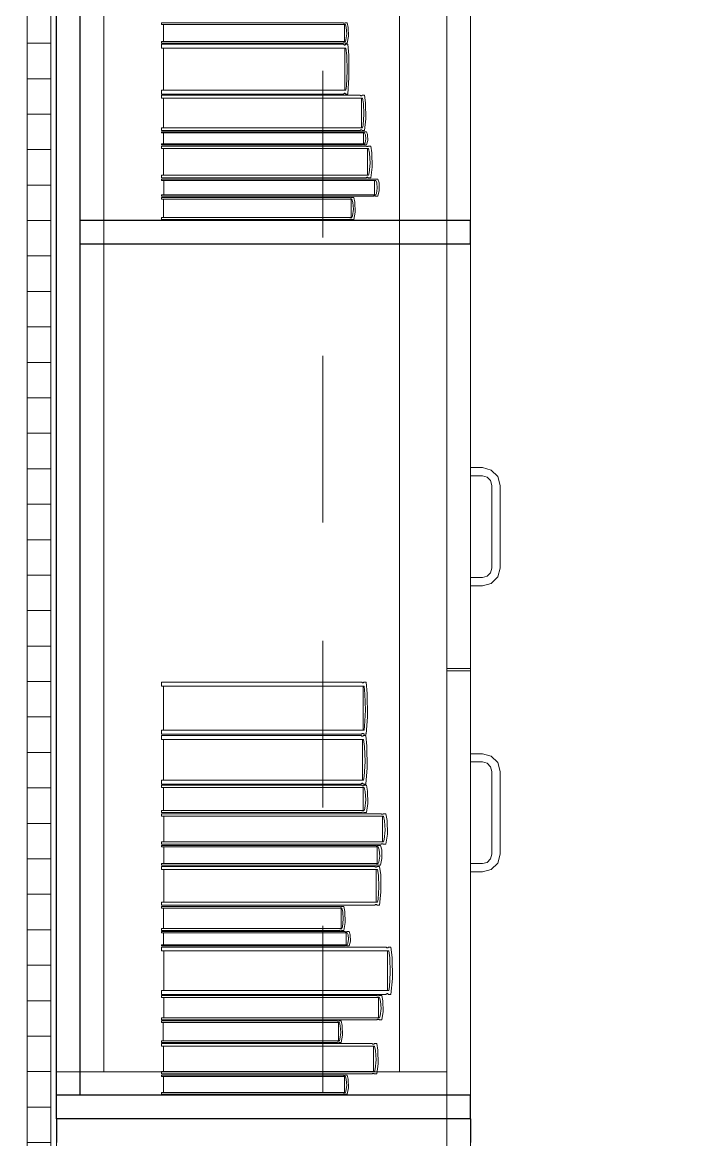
# Model space of a CAD drawing. Header units: inches. Extents: x -19 to 5698, y -728 to 92.
# Drawn here: x 122.816 to 123.377, y 34.982 to 35.928 of the extents above; entities that cross this region are included whole.
import ezdxf

# ---------------------------------------------------------------- set-up
doc = ezdxf.new("R2010")
doc.units = ezdxf.units.IN
doc.header["$MEASUREMENT"] = 0
doc.set_wipeout_variables(frame=1)
for name, pattern in [('Hidden Line', [0.195611, 0.141111, -0.0545]), ('Punto & Raya', [0.65, 0.5, -0.075, 0, -0.075]), ('Wipeout_Contour', [1, 0, -1])]:
    doc.linetypes.add(name, pattern=pattern)
for name, color, linetype in [('02 _ ARQ _ ALB _ Ejes Generales', 251, 'Continuous'), ('02 _ ARQ _ ZON _ Espacio.3D', 7, 'Continuous'), ('08 _ STR _ EXT _ 09 Vigas', 251, 'Continuous'), ('Acabado - Muros', 7, 'Continuous'), ('Interior - Mobiliario', 7, 'Continuous')]:
    doc.layers.add(name, color=color, linetype=linetype)

msp = doc.modelspace()

# ---------------------------------------------------------------- linework, layer by layer
at = {"layer": '02 _ ARQ _ ZON _ Espacio.3D', "color": 254, "linetype": 'Continuous', "lineweight": 0, "flags": 128}
msp.add_lwpolyline([(126.54787, 39.40002), (123.06999, 39.40002), (123.06998, 39.00001), (122.84497, 39.00001), (122.84499, 30.6), (123.06999, 30.6), (123.06999, 30.19992), (123.06999, 29.75002), (129.57, 29.75002)], dxfattribs=at)
at = {"layer": 'Interior - Mobiliario', "color": 175, "linetype": 'Continuous', "lineweight": 13}
for p, q in [((122.86498, 35.01996), (122.86498, 36.47996)), ((123.17498, 36.47996), (123.17498, 35.01996)), ((122.93363, 35.92582), (122.93363, 35.92718)), ((122.93363, 35.92718), (123.08724, 35.92718)), ((123.08912, 35.92582), (122.93363, 35.92582)), ((122.9352, 35.91156), (122.9352, 35.92582)), ((123.08724, 35.92718), (123.08737, 35.92709)), ((123.08737, 35.92709), (123.08757, 35.92699)), ((123.08757, 35.92699), (123.08779, 35.92693)), ((123.08779, 35.92693), (123.08802, 35.9269)), ((123.08802, 35.9269), (123.08825, 35.9269)), ((123.08825, 35.9269), (123.08848, 35.92694)), ((123.08833, 35.92582), (123.08833, 35.91156)), ((123.08848, 35.92694), (123.08869, 35.92701)), ((123.08869, 35.92701), (123.08889, 35.92711)), ((123.08889, 35.92711), (123.08898, 35.92718)), ((123.08898, 35.92718), (123.09069, 35.92718)), ((123.08984, 35.92328), (123.08912, 35.92582)), ((123.09024, 35.91805), (123.08984, 35.92328)), ((123.09069, 35.92718), (123.09155, 35.92346)), ((123.09155, 35.92346), (123.09174, 35.91586)), ((122.93363, 35.9102), (122.93363, 35.91156)), ((122.93363, 35.91156), (123.08912, 35.91156)), ((123.08724, 35.9102), (122.93363, 35.9102)), ((122.93363, 35.90582), (122.93363, 35.9092)), ((122.93363, 35.9092), (123.08762, 35.9092)), ((123.08733, 35.91026), (123.08724, 35.9102)), ((123.08753, 35.91037), (123.08733, 35.91026)), ((123.08774, 35.91044), (123.08753, 35.91037)), ((123.08762, 35.9092), (123.08775, 35.90897)), ((123.08797, 35.91048), (123.08774, 35.91044)), ((123.08775, 35.90897), (123.08795, 35.90873)), ((123.0882, 35.91048), (123.08797, 35.91048)), ((123.08843, 35.91045), (123.0882, 35.91048)), ((123.08865, 35.91039), (123.08843, 35.91045)), ((123.08885, 35.91029), (123.08865, 35.91039)), ((123.08898, 35.9102), (123.08885, 35.91029)), ((123.09069, 35.9102), (123.08898, 35.9102)), ((123.08908, 35.90878), (123.08927, 35.90903)), ((123.08912, 35.91156), (123.08958, 35.91284)), ((123.08927, 35.90903), (123.08936, 35.9092)), ((123.08936, 35.9092), (123.09107, 35.9092)), ((123.08958, 35.91284), (123.09024, 35.91805)), ((123.09174, 35.91586), (123.09069, 35.9102)), ((123.09107, 35.9092), (123.09193, 35.89994)), ((123.0895, 35.90582), (122.93363, 35.90582)), ((122.93521, 35.87038), (122.93521, 35.90582)), ((123.08795, 35.90873), (123.08817, 35.90857)), ((123.08817, 35.90857), (123.0884, 35.90849)), ((123.0884, 35.90849), (123.08863, 35.9085)), ((123.08863, 35.9085), (123.08886, 35.9086)), ((123.08871, 35.90582), (123.08871, 35.87038)), ((123.08886, 35.9086), (123.08908, 35.90878)), ((123.09022, 35.8995), (123.0895, 35.90582)), ((123.09062, 35.88652), (123.09022, 35.8995)), ((123.09193, 35.89994), (123.09213, 35.88108)), ((123.08997, 35.87358), (123.09062, 35.88652)), ((123.09213, 35.88108), (123.09107, 35.867)), ((123.0895, 35.87038), (123.08997, 35.87358)), ((122.93363, 35.867), (122.93363, 35.87038)), ((122.93363, 35.87038), (123.0895, 35.87038)), ((123.08762, 35.867), (122.93363, 35.867)), ((122.93363, 35.86362), (122.93363, 35.866)), ((122.93363, 35.866), (123.10147, 35.866)), ((123.10352, 35.86362), (122.93363, 35.86362)), ((122.93535, 35.83856), (122.93535, 35.86362)), ((123.08771, 35.86717), (123.08762, 35.867)), ((123.0879, 35.86743), (123.08771, 35.86717)), ((123.08812, 35.8676), (123.0879, 35.86743)), ((123.08835, 35.8677), (123.08812, 35.8676)), ((123.08858, 35.86771), (123.08835, 35.8677)), ((123.08881, 35.86763), (123.08858, 35.86771)), ((123.08903, 35.86747), (123.08881, 35.86763)), ((123.08923, 35.86723), (123.08903, 35.86747)), ((123.08936, 35.867), (123.08923, 35.86723)), ((123.09107, 35.867), (123.08936, 35.867)), ((123.10147, 35.866), (123.10161, 35.86584)), ((123.10161, 35.86584), (123.10183, 35.86567)), ((123.10183, 35.86567), (123.10207, 35.86556)), ((123.10207, 35.86556), (123.10232, 35.86551)), ((123.10232, 35.86551), (123.10257, 35.86551)), ((123.10257, 35.86551), (123.10282, 35.86558)), ((123.10266, 35.86362), (123.10266, 35.83856)), ((123.10282, 35.86558), (123.10305, 35.86571)), ((123.10305, 35.86571), (123.10327, 35.86589)), ((123.10327, 35.86589), (123.10337, 35.866)), ((123.10337, 35.866), (123.10523, 35.866)), ((123.1043, 35.85915), (123.10352, 35.86362)), ((123.10523, 35.866), (123.10617, 35.85946)), ((123.10474, 35.84997), (123.1043, 35.85915)), ((123.10617, 35.85946), (123.10638, 35.84612)), ((123.10402, 35.84082), (123.10474, 35.84997)), ((123.10638, 35.84612), (123.10523, 35.83617)), ((122.93363, 35.83617), (122.93363, 35.83856)), ((122.93363, 35.83856), (123.10352, 35.83856)), ((123.10147, 35.83617), (122.93363, 35.83617)), ((122.93363, 35.83428), (122.93363, 35.83517)), ((122.93363, 35.83517), (123.1031, 35.83517)), ((123.10517, 35.83428), (122.93363, 35.83428)), ((122.93537, 35.82494), (122.93537, 35.83428)), ((123.10156, 35.83629), (123.10147, 35.83617)), ((123.10178, 35.83647), (123.10156, 35.83629)), ((123.10201, 35.83659), (123.10178, 35.83647)), ((123.10226, 35.83666), (123.10201, 35.83659)), ((123.10251, 35.83667), (123.10226, 35.83666)), ((123.10276, 35.83661), (123.10251, 35.83667)), ((123.103, 35.8365), (123.10276, 35.83661)), ((123.10322, 35.83633), (123.103, 35.8365)), ((123.1031, 35.83517), (123.10324, 35.83511)), ((123.10337, 35.83617), (123.10322, 35.83633)), ((123.10324, 35.83511), (123.10347, 35.83505)), ((123.10523, 35.83617), (123.10337, 35.83617)), ((123.10347, 35.83505), (123.10371, 35.835)), ((123.10352, 35.83856), (123.10402, 35.84082)), ((123.10371, 35.835), (123.10396, 35.83498)), ((123.10396, 35.83498), (123.10422, 35.83499)), ((123.10422, 35.83499), (123.10447, 35.83501)), ((123.10431, 35.83428), (123.10431, 35.82494)), ((123.10447, 35.83501), (123.10471, 35.83506)), ((123.10471, 35.83506), (123.10493, 35.83513)), ((123.10493, 35.83513), (123.10502, 35.83517)), ((123.10502, 35.83517), (123.10691, 35.83517)), ((123.10597, 35.83262), (123.10517, 35.83428)), ((123.10691, 35.83517), (123.10785, 35.83273)), ((122.93363, 35.82406), (122.93363, 35.82494)), ((122.93363, 35.82494), (123.10517, 35.82494)), ((123.1031, 35.82406), (122.93363, 35.82406)), ((123.1032, 35.8241), (123.1031, 35.82406)), ((123.10342, 35.82417), (123.1032, 35.8241)), ((123.10366, 35.82421), (123.10342, 35.82417)), ((123.10391, 35.82424), (123.10366, 35.82421)), ((123.10416, 35.82424), (123.10391, 35.82424)), ((123.10441, 35.82422), (123.10416, 35.82424)), ((123.10466, 35.82418), (123.10441, 35.82422)), ((123.10488, 35.82412), (123.10466, 35.82418)), ((123.10502, 35.82406), (123.10488, 35.82412)), ((123.10691, 35.82406), (123.10502, 35.82406)), ((123.10517, 35.82494), (123.10569, 35.82579)), ((123.10569, 35.82579), (123.10641, 35.8292)), ((123.10641, 35.8292), (123.10597, 35.83262)), ((123.10807, 35.82776), (123.10691, 35.82406)), ((123.10785, 35.83273), (123.10807, 35.82776)), ((122.93363, 35.8209), (122.93363, 35.82306)), ((122.93363, 35.82306), (123.10667, 35.82306)), ((123.10878, 35.8209), (122.93363, 35.8209)), ((122.9354, 35.8209), (123.1079, 35.8209)), ((122.9354, 35.79828), (122.9354, 35.8209)), ((123.10667, 35.82306), (123.10682, 35.82291)), ((123.10682, 35.82291), (123.10704, 35.82276)), ((123.10704, 35.82276), (123.10729, 35.82265)), ((123.10729, 35.82265), (123.10755, 35.82261)), ((123.10755, 35.82261), (123.10781, 35.82261)), ((123.10781, 35.82261), (123.10807, 35.82267)), ((123.1079, 35.8209), (123.1079, 35.79828)), ((123.10807, 35.82267), (123.10831, 35.82279)), ((123.10831, 35.82279), (123.10853, 35.82295)), ((123.10853, 35.82295), (123.10863, 35.82306)), ((123.10863, 35.82306), (123.11055, 35.82306)), ((123.1096, 35.81687), (123.10878, 35.8209)), ((123.11005, 35.80858), (123.1096, 35.81687)), ((123.11055, 35.82306), (123.11152, 35.81715)), ((123.11152, 35.81715), (123.11174, 35.80511)), ((123.10931, 35.80032), (123.11005, 35.80858)), ((123.11174, 35.80511), (123.11055, 35.79613)), ((122.93363, 35.79613), (122.93363, 35.79828)), ((122.93363, 35.79828), (123.10878, 35.79828)), ((123.10667, 35.79613), (122.93363, 35.79613)), ((123.1079, 35.79828), (122.9354, 35.79828)), ((123.10677, 35.79623), (123.10667, 35.79613)), ((123.10699, 35.7964), (123.10677, 35.79623)), ((123.10724, 35.79651), (123.10699, 35.7964)), ((123.10749, 35.79657), (123.10724, 35.79651)), ((123.10775, 35.79658), (123.10749, 35.79657)), ((123.10801, 35.79653), (123.10775, 35.79658)), ((123.10826, 35.79643), (123.10801, 35.79653)), ((123.10848, 35.79627), (123.10826, 35.79643)), ((123.10863, 35.79613), (123.10848, 35.79627)), ((123.11055, 35.79613), (123.10863, 35.79613)), ((123.10878, 35.79828), (123.10931, 35.80032)), ((122.93363, 35.79397), (122.93363, 35.79513)), ((122.93363, 35.79513), (123.11255, 35.79513)), ((123.11473, 35.79397), (122.93363, 35.79397)), ((122.93546, 35.78177), (122.93546, 35.79397)), ((123.11255, 35.79513), (123.1127, 35.79505)), ((123.1127, 35.79505), (123.11294, 35.79497)), ((123.11294, 35.79497), (123.11319, 35.79491)), ((123.11319, 35.79491), (123.11346, 35.79488)), ((123.11346, 35.79488), (123.11373, 35.79489)), ((123.11373, 35.79489), (123.11399, 35.79492)), ((123.11382, 35.79397), (123.11382, 35.78177)), ((123.11399, 35.79492), (123.11424, 35.79498)), ((123.11424, 35.79498), (123.11447, 35.79507)), ((123.11447, 35.79507), (123.11458, 35.79513)), ((123.11458, 35.79513), (123.11656, 35.79513)), ((123.11557, 35.79179), (123.11473, 35.79397)), ((123.11528, 35.78287), (123.11604, 35.78732)), ((123.11604, 35.78732), (123.11557, 35.79179)), ((123.11656, 35.79513), (123.11756, 35.79194)), ((123.11756, 35.79194), (123.11779, 35.78545)), ((122.93363, 35.78061), (122.93363, 35.78177)), ((122.93363, 35.78177), (123.11473, 35.78177)), ((123.11255, 35.78061), (122.93363, 35.78061)), ((122.93363, 35.77812), (122.93363, 35.77961)), ((122.93363, 35.77961), (123.09274, 35.77961)), ((123.09469, 35.77812), (122.93363, 35.77812)), ((123.09274, 35.77961), (123.09288, 35.77951)), ((123.09288, 35.77951), (123.09309, 35.7794)), ((123.09309, 35.7794), (123.09331, 35.77933)), ((123.09331, 35.77933), (123.09355, 35.7793)), ((123.09355, 35.7793), (123.09379, 35.7793)), ((123.09379, 35.7793), (123.09403, 35.77934)), ((123.09403, 35.77934), (123.09425, 35.77942)), ((123.09425, 35.77942), (123.09446, 35.77954)), ((123.09446, 35.77954), (123.09455, 35.77961)), ((123.09455, 35.77961), (123.09631, 35.77961)), ((123.09544, 35.77532), (123.09469, 35.77812)), ((123.09631, 35.77961), (123.0972, 35.77552)), ((123.11265, 35.78066), (123.11255, 35.78061)), ((123.11288, 35.78075), (123.11265, 35.78066)), ((123.11313, 35.78081), (123.11288, 35.78075)), ((123.1134, 35.78085), (123.11313, 35.78081)), ((123.11367, 35.78085), (123.1134, 35.78085)), ((123.11393, 35.78082), (123.11367, 35.78085)), ((123.11419, 35.78077), (123.11393, 35.78082)), ((123.11442, 35.78069), (123.11419, 35.78077)), ((123.11458, 35.78061), (123.11442, 35.78069)), ((123.11656, 35.78061), (123.11458, 35.78061)), ((123.11473, 35.78177), (123.11528, 35.78287)), ((123.11779, 35.78545), (123.11656, 35.78061)), ((123.09585, 35.76958), (123.09544, 35.77532)), ((123.0972, 35.77552), (123.09741, 35.76718)), ((123.20498, 35.55096), (123.19498, 35.55096)), ((123.19498, 35.55096), (123.19498, 35.54396)), ((123.21248, 35.54895), (123.20498, 35.55096)), ((123.19498, 35.54396), (123.20498, 35.54396)), ((123.20498, 35.54396), (123.20898, 35.54289)), ((123.20898, 35.54289), (123.21191, 35.53996)), ((123.21797, 35.54346), (123.21248, 35.54895)), ((123.21998, 35.53596), (123.21797, 35.54346)), ((123.21191, 35.53996), (123.21298, 35.53596)), ((123.21298, 35.53596), (123.21298, 35.46596)), ((123.21998, 35.46596), (123.21998, 35.53596)), ((123.21298, 35.46596), (123.21191, 35.46196)), ((123.21797, 35.45846), (123.21998, 35.46596)), ((123.20498, 35.45796), (123.19498, 35.45796)), ((123.19498, 35.45796), (123.19498, 35.45096)), ((123.20898, 35.45903), (123.20498, 35.45796)), ((123.21191, 35.46196), (123.20898, 35.45903)), ((123.21248, 35.45297), (123.21797, 35.45846)), ((123.19498, 35.45096), (123.20498, 35.45096)), ((123.20498, 35.45096), (123.21248, 35.45297)), ((123.19498, 35.38096), (123.17498, 35.38096)), ((123.19498, 35.37896), (123.17498, 35.37896)), ((122.93363, 35.36605), (122.93363, 35.36959)), ((122.93363, 35.36959), (123.1028, 35.36959)), ((123.10487, 35.36605), (122.93363, 35.36605)), ((122.93536, 35.32894), (122.93536, 35.36605)), ((123.1028, 35.36959), (123.10295, 35.36935)), ((123.10295, 35.36935), (123.10317, 35.3691)), ((123.10317, 35.3691), (123.10341, 35.36893)), ((123.10341, 35.36893), (123.10366, 35.36885)), ((123.10366, 35.36885), (123.10392, 35.36886)), ((123.10392, 35.36886), (123.10417, 35.36896)), ((123.104, 35.36605), (123.104, 35.32894)), ((123.10417, 35.36896), (123.1044, 35.36915)), ((123.1044, 35.36915), (123.10462, 35.36941)), ((123.10462, 35.36941), (123.10472, 35.36959)), ((123.10472, 35.36959), (123.1066, 35.36959)), ((123.10566, 35.35943), (123.10487, 35.36605)), ((123.1066, 35.36959), (123.10755, 35.35989)), ((123.1061, 35.34583), (123.10566, 35.35943)), ((123.10755, 35.35989), (123.10776, 35.34014)), ((123.10538, 35.33229), (123.1061, 35.34583)), ((123.10487, 35.32894), (123.10538, 35.33229)), ((123.10776, 35.34014), (123.1066, 35.3254)), ((122.93363, 35.3254), (122.93363, 35.32894)), ((122.93363, 35.32894), (123.10487, 35.32894)), ((123.1028, 35.3254), (122.93363, 35.3254)), ((122.93363, 35.32111), (122.93363, 35.3244)), ((122.93363, 35.3244), (123.10246, 35.3244)), ((123.10246, 35.3244), (123.10261, 35.32418)), ((123.10261, 35.32418), (123.10283, 35.32394)), ((123.1029, 35.32557), (123.1028, 35.3254)), ((123.10283, 35.32394), (123.10307, 35.32379)), ((123.10312, 35.32584), (123.1029, 35.32557)), ((123.10307, 35.32379), (123.10332, 35.32371)), ((123.10336, 35.32603), (123.10312, 35.32584)), ((123.10332, 35.32371), (123.10357, 35.32372)), ((123.1036, 35.32613), (123.10336, 35.32603)), ((123.10357, 35.32372), (123.10382, 35.32382)), ((123.10386, 35.32614), (123.1036, 35.32613)), ((123.10382, 35.32382), (123.10406, 35.32399)), ((123.10411, 35.32606), (123.10386, 35.32614)), ((123.10406, 35.32399), (123.10428, 35.32424)), ((123.10435, 35.32589), (123.10411, 35.32606)), ((123.10428, 35.32424), (123.10438, 35.3244)), ((123.10458, 35.32564), (123.10435, 35.32589)), ((123.10438, 35.3244), (123.10625, 35.3244)), ((123.10472, 35.3254), (123.10458, 35.32564)), ((123.1066, 35.3254), (123.10472, 35.3254)), ((123.10625, 35.3244), (123.1072, 35.31537)), ((123.10453, 35.32111), (122.93363, 35.32111)), ((122.93536, 35.28654), (122.93536, 35.32111)), ((123.10366, 35.32111), (123.10366, 35.28654)), ((123.10532, 35.31494), (123.10453, 35.32111)), ((123.10576, 35.30228), (123.10532, 35.31494)), ((123.1072, 35.31537), (123.10741, 35.29697)), ((123.19498, 35.30896), (123.20498, 35.30896)), ((123.19498, 35.30196), (123.19498, 35.30896)), ((123.20498, 35.30896), (123.21248, 35.30695)), ((123.21248, 35.30695), (123.21797, 35.30146)), ((123.10504, 35.28966), (123.10576, 35.30228)), ((123.10741, 35.29697), (123.10625, 35.28324)), ((123.20498, 35.30196), (123.19498, 35.30196)), ((123.20898, 35.30089), (123.20498, 35.30196)), ((123.21191, 35.29796), (123.20898, 35.30089)), ((123.21298, 35.29396), (123.21191, 35.29796)), ((123.21797, 35.30146), (123.21998, 35.29396)), ((122.93363, 35.28324), (122.93363, 35.28654)), ((122.93363, 35.28654), (123.10453, 35.28654)), ((123.10453, 35.28654), (123.10504, 35.28966)), ((123.21298, 35.22396), (123.21298, 35.29396)), ((123.21998, 35.29396), (123.21998, 35.22396)), ((123.10246, 35.28324), (122.93363, 35.28324)), ((122.93363, 35.2804), (122.93363, 35.28224)), ((122.93363, 35.28224), (123.10304, 35.28224)), ((123.10511, 35.2804), (122.93363, 35.2804)), ((122.93537, 35.261), (122.93537, 35.2804)), ((123.10256, 35.2834), (123.10246, 35.28324)), ((123.10278, 35.28365), (123.10256, 35.2834)), ((123.10301, 35.28383), (123.10278, 35.28365)), ((123.10326, 35.28392), (123.10301, 35.28383)), ((123.10304, 35.28224), (123.10318, 35.28212)), ((123.10318, 35.28212), (123.1034, 35.28199)), ((123.10352, 35.28393), (123.10326, 35.28392)), ((123.1034, 35.28199), (123.10365, 35.2819)), ((123.10377, 35.28386), (123.10352, 35.28393)), ((123.10365, 35.2819), (123.1039, 35.28186)), ((123.10401, 35.2837), (123.10377, 35.28386)), ((123.1039, 35.28186), (123.10415, 35.28186)), ((123.10423, 35.28346), (123.10401, 35.2837)), ((123.10415, 35.28186), (123.1044, 35.28191)), ((123.10438, 35.28324), (123.10423, 35.28346)), ((123.10424, 35.2804), (123.10424, 35.261)), ((123.10625, 35.28324), (123.10438, 35.28324)), ((123.1044, 35.28191), (123.10464, 35.28201)), ((123.10464, 35.28201), (123.10486, 35.28215)), ((123.10486, 35.28215), (123.10496, 35.28224)), ((123.10496, 35.28224), (123.10684, 35.28224)), ((123.1059, 35.27694), (123.10511, 35.2804)), ((123.10634, 35.26983), (123.1059, 35.27694)), ((123.10684, 35.28224), (123.10779, 35.27718)), ((123.10779, 35.27718), (123.108, 35.26685)), ((123.10562, 35.26275), (123.10634, 35.26983)), ((123.108, 35.26685), (123.10684, 35.25915)), ((122.93363, 35.25915), (122.93363, 35.261)), ((122.93363, 35.261), (123.10511, 35.261)), ((123.10304, 35.25915), (122.93363, 35.25915)), ((122.93363, 35.25609), (122.93363, 35.25815)), ((122.93363, 35.25815), (123.11917, 35.25815)), ((123.10314, 35.25924), (123.10304, 35.25915)), ((123.10335, 35.25938), (123.10314, 35.25924)), ((123.10359, 35.25948), (123.10335, 35.25938)), ((123.10384, 35.25953), (123.10359, 35.25948)), ((123.1041, 35.25954), (123.10384, 35.25953)), ((123.10435, 35.25949), (123.1041, 35.25954)), ((123.10459, 35.25941), (123.10435, 35.25949)), ((123.10481, 35.25927), (123.10459, 35.25941)), ((123.10496, 35.25915), (123.10481, 35.25927)), ((123.10684, 35.25915), (123.10496, 35.25915)), ((123.10511, 35.261), (123.10562, 35.26275)), ((123.11917, 35.25815), (123.11933, 35.25801)), ((123.11933, 35.25801), (123.11957, 35.25787)), ((123.11957, 35.25787), (123.11983, 35.25777)), ((123.11983, 35.25777), (123.12011, 35.25772)), ((123.12011, 35.25772), (123.12039, 35.25773)), ((123.12039, 35.25773), (123.12066, 35.25778)), ((123.12066, 35.25778), (123.12093, 35.25789)), ((123.12093, 35.25789), (123.12117, 35.25805)), ((123.12117, 35.25805), (123.12127, 35.25815)), ((123.12127, 35.25815), (123.12333, 35.25815)), ((123.12333, 35.25815), (123.12437, 35.2525)), ((123.12144, 35.25609), (122.93363, 35.25609)), ((122.93553, 35.23447), (122.93553, 35.25609)), ((123.12049, 35.25609), (123.12049, 35.23447)), ((123.12231, 35.25224), (123.12144, 35.25609)), ((123.12279, 35.24431), (123.12231, 35.25224)), ((123.12437, 35.2525), (123.12461, 35.24099)), ((123.122, 35.23642), (123.12279, 35.24431)), ((123.12461, 35.24099), (123.12333, 35.23241)), ((122.93363, 35.23241), (122.93363, 35.23447)), ((122.93363, 35.23447), (123.12144, 35.23447)), ((123.11917, 35.23241), (122.93363, 35.23241)), ((122.93363, 35.23007), (122.93363, 35.23141)), ((122.93363, 35.23141), (123.11473, 35.23141)), ((123.11694, 35.23007), (122.93363, 35.23007)), ((122.93549, 35.21598), (122.93549, 35.23007)), ((123.11473, 35.23141), (123.11488, 35.23132)), ((123.11488, 35.23132), (123.11512, 35.23122)), ((123.11512, 35.23122), (123.11538, 35.23116)), ((123.11538, 35.23116), (123.11565, 35.23113)), ((123.11565, 35.23113), (123.11592, 35.23113)), ((123.11592, 35.23113), (123.11619, 35.23117)), ((123.11601, 35.23007), (123.11601, 35.21598)), ((123.11619, 35.23117), (123.11644, 35.23124)), ((123.11644, 35.23124), (123.11667, 35.23134)), ((123.11667, 35.23134), (123.11678, 35.23141)), ((123.11678, 35.23141), (123.11879, 35.23141)), ((123.11779, 35.22756), (123.11694, 35.23007)), ((123.11879, 35.23141), (123.1198, 35.22773)), ((123.11928, 35.23251), (123.11917, 35.23241)), ((123.11951, 35.23267), (123.11928, 35.23251)), ((123.11978, 35.23277), (123.11951, 35.23267)), ((123.12005, 35.23283), (123.11978, 35.23277)), ((123.12033, 35.23284), (123.12005, 35.23283)), ((123.1206, 35.23279), (123.12033, 35.23284)), ((123.12087, 35.23269), (123.1206, 35.23279)), ((123.12111, 35.23255), (123.12087, 35.23269)), ((123.12127, 35.23241), (123.12111, 35.23255)), ((123.12333, 35.23241), (123.12127, 35.23241)), ((123.12144, 35.23447), (123.122, 35.23642)), ((123.11749, 35.21726), (123.11826, 35.2224)), ((123.11826, 35.2224), (123.11779, 35.22756)), ((123.12003, 35.22023), (123.11879, 35.21464)), ((123.1198, 35.22773), (123.12003, 35.22023)), ((123.20898, 35.21703), (123.21191, 35.21996)), ((123.21191, 35.21996), (123.21298, 35.22396)), ((123.21998, 35.22396), (123.21797, 35.21646)), ((122.93363, 35.21464), (122.93363, 35.21598)), ((122.93363, 35.21598), (123.11694, 35.21598)), ((123.11473, 35.21464), (122.93363, 35.21464)), ((122.93363, 35.21102), (122.93363, 35.21364)), ((122.93363, 35.21364), (123.11393, 35.21364)), ((123.11613, 35.21102), (122.93363, 35.21102)), ((122.93548, 35.18347), (122.93548, 35.21102)), ((123.11393, 35.21364), (123.11408, 35.21347)), ((123.11408, 35.21347), (123.11432, 35.21328)), ((123.11432, 35.21328), (123.11458, 35.21316)), ((123.11458, 35.21316), (123.11484, 35.2131)), ((123.11483, 35.21471), (123.11473, 35.21464)), ((123.11506, 35.21481), (123.11483, 35.21471)), ((123.11484, 35.2131), (123.11512, 35.2131)), ((123.11532, 35.21488), (123.11506, 35.21481)), ((123.11512, 35.2131), (123.11538, 35.21318)), ((123.11521, 35.21102), (123.11521, 35.18347)), ((123.11559, 35.21492), (123.11532, 35.21488)), ((123.11538, 35.21318), (123.11564, 35.21332)), ((123.11586, 35.21492), (123.11559, 35.21492)), ((123.11564, 35.21332), (123.11587, 35.21352)), ((123.11613, 35.21489), (123.11586, 35.21492)), ((123.11587, 35.21352), (123.11597, 35.21364)), ((123.11597, 35.21364), (123.11797, 35.21364)), ((123.11639, 35.21483), (123.11613, 35.21489)), ((123.11698, 35.20611), (123.11613, 35.21102)), ((123.11662, 35.21473), (123.11639, 35.21483)), ((123.11678, 35.21464), (123.11662, 35.21473)), ((123.11879, 35.21464), (123.11678, 35.21464)), ((123.11694, 35.21598), (123.11749, 35.21726)), ((123.11797, 35.21364), (123.11898, 35.20645)), ((123.19498, 35.21596), (123.20498, 35.21596)), ((123.19498, 35.20896), (123.19498, 35.21596)), ((123.20498, 35.21596), (123.20898, 35.21703)), ((123.21248, 35.21097), (123.20498, 35.20896)), ((123.21797, 35.21646), (123.21248, 35.21097)), ((123.11745, 35.19601), (123.11698, 35.20611)), ((123.11898, 35.20645), (123.11921, 35.19178)), ((123.20498, 35.20896), (123.19498, 35.20896)), ((123.11668, 35.18596), (123.11745, 35.19601)), ((123.11921, 35.19178), (123.11797, 35.18084)), ((122.93363, 35.18084), (122.93363, 35.18347)), ((122.93363, 35.18347), (123.11613, 35.18347)), ((123.11426, 35.18117), (123.11403, 35.18097)), ((123.11452, 35.18131), (123.11426, 35.18117)), ((123.11478, 35.18139), (123.11452, 35.18131)), ((123.11506, 35.18139), (123.11478, 35.18139)), ((123.11532, 35.18133), (123.11506, 35.18139)), ((123.11558, 35.18121), (123.11532, 35.18133)), ((123.11582, 35.18102), (123.11558, 35.18121)), ((123.11613, 35.18347), (123.11668, 35.18596)), ((123.11393, 35.18084), (122.93363, 35.18084)), ((122.93363, 35.17821), (122.93363, 35.17984)), ((122.93363, 35.17984), (123.08437, 35.17984)), ((123.08621, 35.17821), (122.93363, 35.17821)), ((122.93518, 35.1611), (122.93518, 35.17821)), ((123.08437, 35.17984), (123.08449, 35.17974)), ((123.08449, 35.17974), (123.08469, 35.17962)), ((123.08469, 35.17962), (123.08491, 35.17954)), ((123.08491, 35.17954), (123.08513, 35.1795)), ((123.08513, 35.1795), (123.08536, 35.17951)), ((123.08536, 35.17951), (123.08558, 35.17956)), ((123.08544, 35.17821), (123.08544, 35.1611)), ((123.08558, 35.17956), (123.08579, 35.17964)), ((123.08579, 35.17964), (123.08599, 35.17977)), ((123.08599, 35.17977), (123.08607, 35.17984)), ((123.08607, 35.17984), (123.08775, 35.17984)), ((123.08691, 35.17516), (123.08621, 35.17821)), ((123.08731, 35.16889), (123.08691, 35.17516)), ((123.08775, 35.17984), (123.08859, 35.17538)), ((123.08859, 35.17538), (123.08878, 35.16626)), ((123.11403, 35.18097), (123.11393, 35.18084)), ((123.11597, 35.18084), (123.11582, 35.18102)), ((123.11797, 35.18084), (123.11597, 35.18084)), ((123.08621, 35.1611), (123.08666, 35.16264)), ((123.08666, 35.16264), (123.08731, 35.16889)), ((123.08878, 35.16626), (123.08775, 35.15947)), ((122.93363, 35.15947), (122.93363, 35.1611)), ((122.93363, 35.1611), (123.08621, 35.1611)), ((123.08437, 35.15947), (122.93363, 35.15947)), ((122.93363, 35.1575), (122.93363, 35.15847)), ((122.93363, 35.15847), (123.08878, 35.15847)), ((123.09067, 35.1575), (122.93363, 35.1575)), ((122.93522, 35.14739), (122.93522, 35.1575)), ((123.08445, 35.15955), (123.08437, 35.15947)), ((123.08465, 35.15967), (123.08445, 35.15955)), ((123.08486, 35.15976), (123.08465, 35.15967)), ((123.08508, 35.1598), (123.08486, 35.15976)), ((123.08531, 35.15981), (123.08508, 35.1598)), ((123.08553, 35.15977), (123.08531, 35.15981)), ((123.08575, 35.15969), (123.08553, 35.15977)), ((123.08595, 35.15958), (123.08575, 35.15969)), ((123.08607, 35.15947), (123.08595, 35.15958)), ((123.08775, 35.15947), (123.08607, 35.15947)), ((123.08878, 35.15847), (123.08891, 35.1584)), ((123.08891, 35.1584), (123.08911, 35.15833)), ((123.08911, 35.15833), (123.08933, 35.15829)), ((123.08933, 35.15829), (123.08957, 35.15826)), ((123.08957, 35.15826), (123.0898, 35.15827)), ((123.0898, 35.15827), (123.09003, 35.1583)), ((123.08988, 35.1575), (123.08988, 35.14739)), ((123.09003, 35.1583), (123.09025, 35.15835)), ((123.09025, 35.15835), (123.09045, 35.15842)), ((123.09045, 35.15842), (123.09054, 35.15847)), ((123.09054, 35.15847), (123.09226, 35.15847)), ((123.0914, 35.1557), (123.09067, 35.1575)), ((123.09181, 35.15199), (123.0914, 35.1557)), ((123.09226, 35.15847), (123.09313, 35.15583)), ((123.09313, 35.15583), (123.09333, 35.15044)), ((122.93363, 35.14643), (122.93363, 35.14739)), ((122.93363, 35.14739), (123.09067, 35.14739)), ((123.08878, 35.14643), (122.93363, 35.14643)), ((122.93363, 35.14222), (122.93363, 35.14543)), ((122.93363, 35.14543), (123.12339, 35.14543)), ((123.08887, 35.14647), (123.08878, 35.14643)), ((123.08907, 35.14655), (123.08887, 35.14647)), ((123.08928, 35.1466), (123.08907, 35.14655)), ((123.08951, 35.14663), (123.08928, 35.1466)), ((123.08975, 35.14663), (123.08951, 35.14663)), ((123.08998, 35.14661), (123.08975, 35.14663)), ((123.0902, 35.14656), (123.08998, 35.14661)), ((123.0904, 35.14649), (123.0902, 35.14656)), ((123.09054, 35.14643), (123.0904, 35.14649)), ((123.09226, 35.14643), (123.09054, 35.14643)), ((123.09067, 35.14739), (123.09114, 35.1483)), ((123.09114, 35.1483), (123.09181, 35.15199)), ((123.09333, 35.15044), (123.09226, 35.14643)), ((123.12339, 35.14543), (123.12355, 35.14521)), ((123.12355, 35.14521), (123.1238, 35.14498)), ((123.1238, 35.14498), (123.12407, 35.14483)), ((123.12407, 35.14483), (123.12435, 35.14476)), ((123.12435, 35.14476), (123.12463, 35.14477)), ((123.12463, 35.14477), (123.12491, 35.14486)), ((123.12491, 35.14486), (123.12518, 35.14503)), ((123.12518, 35.14503), (123.12543, 35.14527)), ((123.12543, 35.14527), (123.12553, 35.14543)), ((123.12553, 35.14543), (123.12764, 35.14543)), ((123.12764, 35.14543), (123.1287, 35.13664)), ((123.1257, 35.14222), (122.93363, 35.14222)), ((122.93557, 35.10858), (122.93557, 35.14222)), ((123.12473, 35.14222), (123.12473, 35.10858)), ((123.1266, 35.13622), (123.1257, 35.14222)), ((123.12709, 35.1239), (123.1266, 35.13622)), ((123.1287, 35.13664), (123.12895, 35.11873)), ((123.12628, 35.11162), (123.12709, 35.1239)), ((123.12895, 35.11873), (123.12764, 35.10537)), ((122.93363, 35.10537), (122.93363, 35.10858)), ((122.93363, 35.10858), (123.1257, 35.10858)), ((123.12349, 35.10553), (123.12339, 35.10537)), ((123.12374, 35.10577), (123.12349, 35.10553)), ((123.124, 35.10594), (123.12374, 35.10577)), ((123.12429, 35.10603), (123.124, 35.10594)), ((123.12457, 35.10604), (123.12429, 35.10603)), ((123.12485, 35.10597), (123.12457, 35.10604)), ((123.12512, 35.10582), (123.12485, 35.10597)), ((123.12537, 35.10559), (123.12512, 35.10582)), ((123.12553, 35.10537), (123.12537, 35.10559)), ((123.1257, 35.10858), (123.12628, 35.11162)), ((123.12339, 35.10537), (122.93363, 35.10537)), ((122.93363, 35.10274), (122.93363, 35.10437)), ((122.93363, 35.10437), (123.11579, 35.10437)), ((123.11801, 35.10274), (122.93363, 35.10274)), ((122.9355, 35.08556), (122.9355, 35.10274)), ((123.11579, 35.10437), (123.11594, 35.10426)), ((123.11594, 35.10426), (123.11618, 35.10415)), ((123.11618, 35.10415), (123.11644, 35.10407)), ((123.11644, 35.10407), (123.11671, 35.10403)), ((123.11671, 35.10403), (123.11699, 35.10404)), ((123.11699, 35.10404), (123.11725, 35.10408)), ((123.11708, 35.10274), (123.11708, 35.08556)), ((123.11725, 35.10408), (123.11751, 35.10417)), ((123.11751, 35.10417), (123.11775, 35.10429)), ((123.11775, 35.10429), (123.11785, 35.10437)), ((123.11785, 35.10437), (123.11987, 35.10437)), ((123.11887, 35.09968), (123.11801, 35.10274)), ((123.11934, 35.09338), (123.11887, 35.09968)), ((123.11987, 35.10437), (123.12089, 35.09989)), ((123.12089, 35.09989), (123.12112, 35.09074)), ((123.12764, 35.10537), (123.12553, 35.10537)), ((123.11801, 35.08556), (123.11856, 35.08711)), ((123.11856, 35.08711), (123.11934, 35.09338)), ((123.12112, 35.09074), (123.11987, 35.08392)), ((122.93363, 35.08392), (122.93363, 35.08556)), ((122.93363, 35.08556), (123.11801, 35.08556)), ((123.11579, 35.08392), (122.93363, 35.08392)), ((122.93363, 35.08147), (122.93363, 35.08292)), ((122.93363, 35.08292), (123.08225, 35.08292)), ((123.08407, 35.08147), (122.93363, 35.08147)), ((122.93515, 35.06619), (122.93515, 35.08147)), ((123.08225, 35.08292), (123.08238, 35.08283)), ((123.08238, 35.08283), (123.08257, 35.08272)), ((123.08257, 35.08272), (123.08278, 35.08265)), ((123.08278, 35.08265), (123.08301, 35.08262)), ((123.08301, 35.08262), (123.08323, 35.08262)), ((123.08323, 35.08262), (123.08345, 35.08267)), ((123.08331, 35.08147), (123.08331, 35.06619)), ((123.08345, 35.08267), (123.08366, 35.08274)), ((123.08366, 35.08274), (123.08385, 35.08285)), ((123.08385, 35.08285), (123.08393, 35.08292)), ((123.08393, 35.08292), (123.08559, 35.08292)), ((123.08476, 35.07874), (123.08407, 35.08147)), ((123.08515, 35.07314), (123.08476, 35.07874)), ((123.08559, 35.08292), (123.08642, 35.07893)), ((123.08642, 35.07893), (123.08661, 35.0708)), ((123.11589, 35.084), (123.11579, 35.08392)), ((123.11612, 35.08413), (123.11589, 35.084)), ((123.11638, 35.08422), (123.11612, 35.08413)), ((123.11665, 35.08426), (123.11638, 35.08422)), ((123.11692, 35.08427), (123.11665, 35.08426)), ((123.1172, 35.08423), (123.11692, 35.08427)), ((123.11746, 35.08415), (123.1172, 35.08423)), ((123.1177, 35.08403), (123.11746, 35.08415)), ((123.11785, 35.08392), (123.1177, 35.08403)), ((123.11987, 35.08392), (123.11785, 35.08392)), ((123.08452, 35.06757), (123.08515, 35.07314)), ((123.08661, 35.0708), (123.08559, 35.06473)), ((122.93363, 35.06473), (122.93363, 35.06619)), ((122.93363, 35.06619), (123.08407, 35.06619)), ((123.08225, 35.06473), (122.93363, 35.06473)), ((122.93363, 35.06168), (122.93363, 35.06373)), ((122.93363, 35.06373), (123.11163, 35.06373)), ((123.1138, 35.06168), (122.93363, 35.06168)), ((122.93545, 35.04013), (122.93545, 35.06168)), ((123.08234, 35.0648), (123.08225, 35.06473)), ((123.08253, 35.06491), (123.08234, 35.0648)), ((123.08274, 35.06499), (123.08253, 35.06491)), ((123.08296, 35.06503), (123.08274, 35.06499)), ((123.08318, 35.06504), (123.08296, 35.06503)), ((123.0834, 35.065), (123.08318, 35.06504)), ((123.08361, 35.06493), (123.0834, 35.065)), ((123.08381, 35.06483), (123.08361, 35.06493)), ((123.08393, 35.06473), (123.08381, 35.06483)), ((123.08559, 35.06473), (123.08393, 35.06473)), ((123.08407, 35.06619), (123.08452, 35.06757)), ((123.11163, 35.06373), (123.11178, 35.06359)), ((123.11178, 35.06359), (123.11201, 35.06345)), ((123.11201, 35.06345), (123.11226, 35.06335)), ((123.11226, 35.06335), (123.11253, 35.0633)), ((123.11253, 35.0633), (123.1128, 35.06331)), ((123.1128, 35.06331), (123.11306, 35.06337)), ((123.11289, 35.06168), (123.11289, 35.04013)), ((123.11306, 35.06337), (123.11331, 35.06348)), ((123.11331, 35.06348), (123.11354, 35.06363)), ((123.11354, 35.06363), (123.11364, 35.06373)), ((123.11364, 35.06373), (123.11562, 35.06373)), ((123.11464, 35.05784), (123.1138, 35.06168)), ((123.11562, 35.06373), (123.11662, 35.0581)), ((123.11434, 35.04208), (123.1151, 35.04994)), ((123.1151, 35.04994), (123.11464, 35.05784)), ((123.11662, 35.0581), (123.11684, 35.04663)), ((123.13498, 35.03996), (122.88498, 35.03996)), ((122.93363, 35.03808), (122.93363, 35.04013)), ((122.93363, 35.04013), (123.1138, 35.04013)), ((123.1138, 35.04013), (123.11434, 35.04208)), ((123.11684, 35.04663), (123.11562, 35.03808)), ((123.17498, 35.03996), (123.13498, 35.03996)), ((123.11163, 35.03808), (122.93363, 35.03808)), ((122.93363, 35.03579), (122.93363, 35.03708)), ((122.93363, 35.03708), (123.08724, 35.03708)), ((123.08912, 35.03579), (122.93363, 35.03579)), ((123.08724, 35.03708), (123.08737, 35.03699)), ((123.08737, 35.03699), (123.08757, 35.0369)), ((123.08757, 35.0369), (123.08779, 35.03684)), ((123.08779, 35.03684), (123.08802, 35.03681)), ((123.08802, 35.03681), (123.08825, 35.03681)), ((123.08825, 35.03681), (123.08848, 35.03685)), ((123.08848, 35.03685), (123.08869, 35.03692)), ((123.08869, 35.03692), (123.08889, 35.03701)), ((123.08889, 35.03701), (123.08898, 35.03708)), ((123.08898, 35.03708), (123.09069, 35.03708)), ((123.08984, 35.03337), (123.08912, 35.03579)), ((123.09024, 35.02841), (123.08984, 35.03337)), ((123.09069, 35.03708), (123.09155, 35.03354)), ((123.09155, 35.03354), (123.09174, 35.02634)), ((123.11173, 35.03818), (123.11163, 35.03808)), ((123.11196, 35.03833), (123.11173, 35.03818)), ((123.11221, 35.03844), (123.11196, 35.03833)), ((123.11247, 35.0385), (123.11221, 35.03844)), ((123.11274, 35.03851), (123.11247, 35.0385)), ((123.113, 35.03846), (123.11274, 35.03851)), ((123.11326, 35.03836), (123.113, 35.03846)), ((123.11349, 35.03821), (123.11326, 35.03836)), ((123.11364, 35.03808), (123.11349, 35.03821)), ((123.11562, 35.03808), (123.11364, 35.03808)), ((123.17498, 35.01996), (122.86498, 35.01996))]:
    msp.add_line(p, q, dxfattribs=at)

# ---------------------------------------------------------------- next in the draw order: wipeouts: each hides what was drawn before it
at = {"color": 254, "linetype": 'Wipeout_Contour', "lineweight": 0, "ltscale": 5011.355356}
msp.add_wipeout([(122.79497, 37), (122.79497, 34.85), (122.84497, 34.85), (122.84497, 36.9835), (122.81197, 36.9835), (122.81197, 37)], dxfattribs=at).dxf.layer = 'Acabado - Muros'
at = {"color": 254, "linetype": 'Wipeout_Contour', "lineweight": 0, "ltscale": 3341.41785}
msp.add_wipeout([(123.19498, 35.75996), (122.86498, 35.75996), (122.86498, 35.73996), (123.19498, 35.73996)], dxfattribs=at).dxf.layer = 'Interior - Mobiliario'

# ---------------------------------------------------------------- next in the draw order: linework, layer by layer
at = {"layer": 'Acabado - Muros', "color": 251, "linetype": 'Continuous', "lineweight": 13, "flags": 128}
msp.add_lwpolyline([(122.84497, 34.85), (122.84497, 36.9835)], dxfattribs=at)
at = {"layer": 'Interior - Mobiliario', "color": 175, "linetype": 'Continuous', "lineweight": 13}
for p, q in [((122.88498, 36.45996), (122.88498, 35.03996)), ((123.13498, 35.03996), (123.13498, 36.45996)), ((123.17498, 36.45996), (123.17498, 35.03996)), ((123.17498, 35.75996), (123.17498, 36.11896)), ((123.19498, 35.75996), (123.19498, 36.11896)), ((122.93526, 35.76245), (122.93526, 35.77812)), ((123.09387, 35.77812), (123.09387, 35.76245)), ((123.09517, 35.76387), (123.09585, 35.76958)), ((123.09741, 35.76718), (123.09631, 35.76096)), ((122.86498, 35.75996), (123.19498, 35.75996)), ((122.86498, 35.73996), (122.86498, 35.75996)), ((122.93363, 35.76096), (122.93363, 35.76245)), ((122.93363, 35.76245), (123.09469, 35.76245)), ((123.09274, 35.76096), (122.93363, 35.76096)), ((123.09283, 35.76103), (123.09274, 35.76096)), ((123.09304, 35.76115), (123.09283, 35.76103)), ((123.09326, 35.76123), (123.09304, 35.76115)), ((123.0935, 35.76127), (123.09326, 35.76123)), ((123.09374, 35.76127), (123.0935, 35.76127)), ((123.09398, 35.76124), (123.09374, 35.76127)), ((123.0942, 35.76117), (123.09398, 35.76124)), ((123.09441, 35.76106), (123.0942, 35.76117)), ((123.09455, 35.76096), (123.09441, 35.76106)), ((123.09631, 35.76096), (123.09455, 35.76096)), ((123.09469, 35.76245), (123.09517, 35.76387)), ((123.19498, 35.75996), (123.17498, 35.75996)), ((123.19498, 35.75996), (123.19498, 35.73996)), ((123.19498, 35.75996), (123.19498, 35.73996)), ((123.19498, 35.73996), (122.86498, 35.73996)), ((123.17498, 35.73996), (123.17498, 35.38096)), ((123.19498, 35.73996), (123.17498, 35.73996)), ((123.19498, 35.73996), (123.19498, 35.38096))]:
    msp.add_line(p, q, dxfattribs=at)
at = {"layer": 'Interior - Mobiliario', "color": 175, "linetype": 'Continuous', "lineweight": 30}
for p, q in [((122.86498, 35.73996), (122.86498, 35.75996)), ((123.19498, 35.75996), (122.86498, 35.75996)), ((123.19498, 35.73996), (123.19498, 35.75996)), ((123.19498, 35.73996), (122.86498, 35.73996))]:
    msp.add_line(p, q, dxfattribs=at)

# ---------------------------------------------------------------- next in the draw order: wipeouts: each hides what was drawn before it
at = {"color": 254, "linetype": 'Wipeout_Contour', "lineweight": 0, "ltscale": 3340.649818}
msp.add_wipeout([(122.83997, 36.9835), (122.81997, 36.9835), (122.81997, 34.85), (122.83997, 34.85)], dxfattribs=at).dxf.layer = 'Acabado - Muros'

# ---------------------------------------------------------------- next in the draw order: hatches: boundary and pattern name
at = {"layer": 'Acabado - Muros', "linetype": 'Continuous', "lineweight": 0}
h = msp.add_hatch(dxfattribs=at)
h.set_pattern_fill('CONTRACHAPADO_0002', color=254, style=0, pattern_type=2)
h.set_pattern_definition([(0, (92.500015, 6e-09), (0, 0.030000001), [])])
h.paths.add_polyline_path([(122.83997, 36.9835), (122.81997, 36.9835), (122.81997, 34.85), (122.83997, 34.85)])

# ---------------------------------------------------------------- next in the draw order: linework, layer by layer
at = {"layer": '02 _ ARQ _ ALB _ Ejes Generales', "color": 251, "linetype": 'Punto & Raya', "lineweight": 13, "true_color": 0x636466}
msp.add_line((122.82, 3.05001), (122.82, 44.89999), dxfattribs=at)
at = {"layer": 'Acabado - Muros', "color": 7, "linetype": 'Continuous', "lineweight": 13, "flags": 128}
msp.add_lwpolyline([(122.83997, 36.9835), (122.81997, 36.9835), (122.81997, 34.85), (122.83997, 34.85)], close=True, dxfattribs=at)

# ---------------------------------------------------------------- next in the draw order: wipeouts: each hides what was drawn before it
at = {"color": 254, "linetype": 'Wipeout_Contour', "lineweight": 0, "ltscale": 3340.719707}
msp.add_wipeout([(122.86498, 36.47996), (122.84498, 36.47996), (122.84498, 35.01996), (122.86498, 35.01996)], dxfattribs=at).dxf.layer = 'Interior - Mobiliario'
at = {"color": 254, "linetype": 'Wipeout_Contour', "lineweight": 0, "ltscale": 3341.249165}
msp.add_wipeout([(123.19498, 34.97996), (123.19498, 34.99996), (122.84498, 34.99996), (122.84498, 34.97996)], dxfattribs=at).dxf.layer = 'Interior - Mobiliario'

# ---------------------------------------------------------------- next in the draw order: linework, layer by layer
at = {"layer": 'Interior - Mobiliario', "color": 175, "linetype": 'Continuous', "lineweight": 30}
for p, q in [((122.84498, 35.01996), (122.84498, 36.47996)), ((122.86498, 35.01996), (122.86498, 36.47996)), ((122.86498, 35.01996), (122.84498, 35.01996)), ((123.19498, 34.99996), (122.84498, 34.99996)), ((122.84498, 34.99996), (122.84498, 34.97996)), ((123.19498, 34.99996), (123.19498, 34.97996))]:
    msp.add_line(p, q, dxfattribs=at)
at = {"layer": 'Interior - Mobiliario', "color": 175, "linetype": 'Continuous', "lineweight": 13}
for p, q in [((122.84498, 35.01996), (122.84498, 36.47996)), ((122.86498, 36.47996), (122.86498, 35.01996)), ((122.84498, 35.03996), (122.84498, 36.45996)), ((122.86498, 35.75996), (123.19498, 35.75996)), ((122.86498, 35.73996), (122.86498, 35.75996)), ((123.19498, 35.73996), (122.86498, 35.73996)), ((122.88498, 35.03996), (122.84498, 35.03996)), ((122.86498, 35.01996), (122.84498, 35.01996)), ((122.84498, 34.99996), (122.84498, 34.97996)), ((123.19498, 34.99996), (122.84498, 34.99996)), ((122.84498, 34.99996), (122.84498, 34.95996)), ((123.17498, 34.99996), (122.84498, 34.99996)), ((122.84498, 33.49996), (122.84498, 34.99996)), ((122.84498, 34.99996), (123.19498, 34.99996)), ((123.17498, 34.95996), (123.17498, 34.99996)), ((123.19498, 34.97996), (123.19498, 34.99996)), ((123.19498, 34.99996), (123.19498, 33.49996))]:
    msp.add_line(p, q, dxfattribs=at)

# ---------------------------------------------------------------- next in the draw order: wipeouts: each hides what was drawn before it
at = {"color": 254, "linetype": 'Wipeout_Contour', "lineweight": 0, "ltscale": 3341.252517}
msp.add_wipeout([(123.19498, 35.01996), (122.84498, 35.01996), (122.84498, 34.99996), (123.19498, 34.99996)], dxfattribs=at).dxf.layer = 'Interior - Mobiliario'

# ---------------------------------------------------------------- next in the draw order: linework, layer by layer
at = {"layer": '08 _ STR _ EXT _ 09 Vigas', "color": 251, "linetype": 'Hidden Line', "lineweight": 13, "true_color": 0x636466}
msp.add_line((123.06999, 30.2), (123.06999, 39.4), dxfattribs=at)
at = {"layer": 'Interior - Mobiliario', "color": 175, "linetype": 'Continuous', "lineweight": 13}
for p, q in [((122.84498, 36.49996), (122.84498, 34.99996)), ((123.19498, 34.99996), (123.19498, 36.49996)), ((122.84498, 35.01996), (122.84498, 36.47996)), ((122.86498, 35.01996), (122.86498, 36.47996)), ((122.86498, 35.01996), (122.86498, 36.47996)), ((122.86498, 35.01996), (122.86498, 36.47996)), ((123.17498, 36.47996), (123.17498, 35.01996)), ((123.17498, 36.47996), (123.17498, 35.01996)), ((123.19498, 36.47996), (123.19498, 35.01996)), ((123.19498, 36.47996), (123.19498, 35.01996)), ((123.17498, 35.01996), (123.17498, 35.37896)), ((123.19498, 35.01996), (123.19498, 35.37896)), ((122.84498, 34.99996), (122.84498, 35.03996)), ((123.17498, 35.03996), (123.17498, 34.99996)), ((122.9352, 35.02225), (122.9352, 35.03579)), ((123.08833, 35.03579), (123.08833, 35.02225)), ((122.93363, 35.02096), (122.93363, 35.02225)), ((122.93363, 35.02225), (123.08912, 35.02225)), ((123.08724, 35.02096), (122.93363, 35.02096)), ((123.08733, 35.02102), (123.08724, 35.02096)), ((123.08753, 35.02112), (123.08733, 35.02102)), ((123.08774, 35.02119), (123.08753, 35.02112)), ((123.08797, 35.02123), (123.08774, 35.02119)), ((123.0882, 35.02123), (123.08797, 35.02123)), ((123.08843, 35.0212), (123.0882, 35.02123)), ((123.08865, 35.02114), (123.08843, 35.0212)), ((123.08885, 35.02105), (123.08865, 35.02114)), ((123.08898, 35.02096), (123.08885, 35.02105)), ((123.09069, 35.02096), (123.08898, 35.02096)), ((123.08912, 35.02225), (123.08958, 35.02347)), ((123.08958, 35.02347), (123.09024, 35.02841)), ((123.09174, 35.02634), (123.09069, 35.02096)), ((122.84498, 35.01996), (123.19498, 35.01996)), ((122.84498, 34.99996), (122.84498, 35.01996)), ((123.19498, 35.01996), (122.84498, 35.01996)), ((123.19498, 35.01996), (122.86498, 35.01996)), ((123.17498, 35.01996), (122.86498, 35.01996)), ((123.17498, 35.01996), (122.86498, 35.01996)), ((123.19498, 35.01996), (123.17498, 35.01996)), ((123.19498, 35.01996), (123.19498, 34.99996)), ((123.19498, 34.99996), (122.84498, 34.99996)), ((123.17498, 34.99996), (122.84498, 34.99996)), ((122.84498, 34.99996), (123.19498, 34.99996))]:
    msp.add_line(p, q, dxfattribs=at)
at = {"layer": 'Interior - Mobiliario', "color": 175, "linetype": 'Continuous', "lineweight": 30}
for p, q in [((122.84498, 34.99996), (122.84498, 35.01996)), ((123.19498, 35.01996), (122.84498, 35.01996)), ((123.19498, 34.99996), (123.19498, 35.01996)), ((123.19498, 34.99996), (122.84498, 34.99996))]:
    msp.add_line(p, q, dxfattribs=at)

doc.saveas('drawing.dxf')
